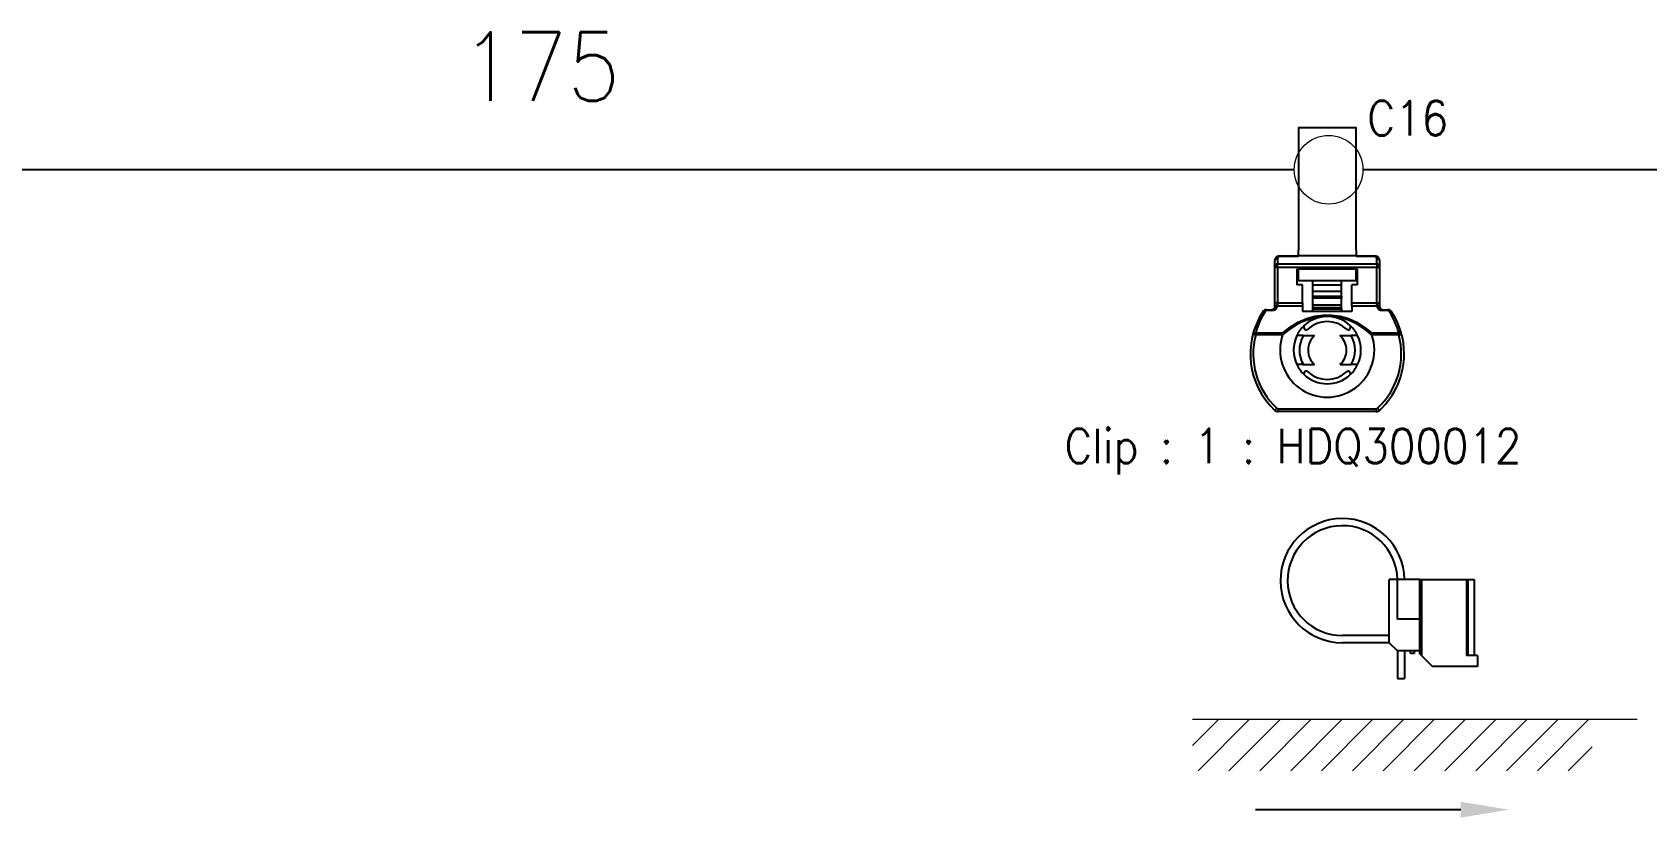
# Model space of a CAD drawing. Header units: inches. Extents: x 47316 to 59086, y 3141 to 11743.
# Drawn here: x 52325.5 to 52443.1, y 6226.9 to 6284 of the extents above; entities that cross this region are included whole.
import ezdxf

# ---------------------------------------------------------------- set-up
doc = ezdxf.new("R2010")
doc.units = ezdxf.units.IN
doc.header["$MEASUREMENT"] = 0
doc.layers.add('_0', color=7, linetype='Continuous', lineweight=0)
doc.styles.get("Standard").update_dxf_attribs({"font": ''})
doc.styles.get('Standard').set_extended_font_data('SimSun')
doc.linetypes.add('_VH_OTCON', pattern='A,0.0001,[7,VeSys.shx,S=0.1,R=0,X=0,Y=0],-0.4,[7,VeSys.shx,S=0.1,R=0,X=0,Y=0],-0.4,["X",Standard,S=1,R=0,X=-0.5,Y=-0.5],-0.0001,[7,VeSys.shx,S=0.1,R=0,X=0,Y=0],-0.4', length=1.2002)

msp = doc.modelspace()

# ---------------------------------------------------------------- linework, layer by layer
at = {"color": 0, "linetype": '_VH_OTCON', "ltscale": 5}
for p, q in [((52417.43, 6274.03), (52306.43, 6274.03)), ((52533.43, 6274.03), (52422.43, 6274.03))]:
    msp.add_line(p, q, dxfattribs=at)
at = {"color": 0, "lineweight": -3}
for p, q in [((52416.22, 6267.56), (52416.22, 6267.17)), ((52416.36, 6267.7), (52416.36, 6267.76)), ((52416.36, 6267.76), (52417.73, 6267.76)), ((52417.73, 6267.7), (52416.36, 6267.7)), ((52417.73, 6267.76), (52417.73, 6268.18)), ((52421.93, 6267.76), (52417.73, 6267.76)), ((52417.73, 6267.76), (52417.73, 6267.7)), ((52421.93, 6268.18), (52421.93, 6267.76)), ((52421.93, 6267.76), (52423.29, 6267.76)), ((52421.93, 6267.7), (52421.93, 6267.76)), ((52423.29, 6267.7), (52421.93, 6267.7)), ((52423.29, 6267.7), (52423.29, 6267.76)), ((52423.43, 6267.17), (52423.43, 6267.56)), ((52416.01, 6267.02), (52416.01, 6267.41)), ((52416.01, 6266.92), (52416.01, 6267.02)), ((52416.01, 6264.34), (52416.01, 6266.92)), ((52416.22, 6266.92), (52416.01, 6266.92)), ((52416.22, 6266.92), (52416.22, 6267.17)), ((52416.22, 6267.17), (52423.43, 6267.17)), ((52423.43, 6266.92), (52416.22, 6266.92)), ((52416.22, 6266.92), (52416.22, 6264.34)), ((52417.62, 6266.78), (52417.62, 6265.66)), ((52417.73, 6266.78), (52417.62, 6266.78)), ((52421.93, 6266.78), (52417.73, 6266.78)), ((52417.73, 6265.94), (52417.73, 6266.78)), ((52421.93, 6265.94), (52421.93, 6266.78)), ((52422.03, 6266.78), (52421.93, 6266.78)), ((52422.03, 6265.66), (52422.03, 6266.78)), ((52423.43, 6267.17), (52423.43, 6266.92)), ((52423.43, 6264.34), (52423.43, 6266.92)), ((52423.64, 6266.92), (52423.43, 6266.92)), ((52423.64, 6267.41), (52423.64, 6267.02)), ((52423.64, 6267.02), (52423.64, 6266.92)), ((52423.64, 6266.92), (52423.64, 6264.34)), ((52418.04, 6265.66), (52417.62, 6265.66)), ((52421.93, 6265.94), (52417.73, 6265.94)), ((52418.04, 6264.34), (52418.04, 6265.66)), ((52418.78, 6265.63), (52418.78, 6265.94)), ((52418.78, 6265.17), (52418.78, 6265.63)), ((52420.88, 6265.63), (52418.78, 6265.63)), ((52418.78, 6264.82), (52418.78, 6265.17)), ((52420.88, 6265.17), (52418.78, 6265.17)), ((52420.88, 6265.63), (52420.88, 6265.94)), ((52420.88, 6265.17), (52420.88, 6265.63)), ((52420.88, 6264.82), (52420.88, 6265.17)), ((52421.61, 6264.34), (52421.61, 6265.66)), ((52422.03, 6265.66), (52421.61, 6265.66)), ((52416.01, 6264.05), (52416.01, 6264.34)), ((52416.22, 6264.34), (52416.01, 6264.34)), ((52418.04, 6264.09), (52416.21, 6264.09)), ((52416.22, 6264.34), (52418.04, 6264.34)), ((52416.22, 6264.34), (52416.22, 6264.16)), ((52418.04, 6264.34), (52418.04, 6264.09)), ((52418.04, 6264.09), (52418.04, 6263.7)), ((52418.78, 6264.67), (52418.78, 6264.82)), ((52418.78, 6264.82), (52420.88, 6264.82)), ((52418.78, 6264.17), (52418.78, 6264.67)), ((52420.88, 6264.67), (52418.78, 6264.67)), ((52418.78, 6263.98), (52418.78, 6264.17)), ((52420.88, 6264.17), (52418.78, 6264.17)), ((52418.78, 6263.91), (52418.78, 6263.98)), ((52420.88, 6263.98), (52418.78, 6263.98)), ((52418.78, 6263.7), (52418.78, 6263.91)), ((52418.78, 6263.91), (52420.88, 6263.91)), ((52420.88, 6264.82), (52420.88, 6264.67)), ((52420.88, 6264.17), (52420.88, 6264.67)), ((52420.88, 6263.98), (52420.88, 6264.17)), ((52420.88, 6263.91), (52420.88, 6263.98)), ((52420.88, 6263.91), (52420.88, 6263.7)), ((52421.61, 6264.34), (52423.43, 6264.34)), ((52421.61, 6264.09), (52421.61, 6264.34)), ((52423.45, 6264.09), (52421.61, 6264.09)), ((52421.61, 6264.09), (52421.61, 6263.7)), ((52423.43, 6264.16), (52423.43, 6264.34)), ((52423.43, 6264.34), (52423.64, 6264.34)), ((52423.64, 6264.34), (52423.64, 6264.05)), ((52415.43, 6263.78), (52415.43, 6263.84)), ((52415.43, 6263.84), (52415.8, 6263.84)), ((52415.8, 6263.78), (52415.43, 6263.78)), ((52415.8, 6263.78), (52415.8, 6263.84)), ((52421.61, 6263.7), (52418.04, 6263.7)), ((52423.85, 6263.84), (52424.23, 6263.84)), ((52423.85, 6263.78), (52423.85, 6263.84)), ((52424.23, 6263.78), (52423.85, 6263.78)), ((52424.23, 6263.78), (52424.23, 6263.84)), ((52414.42, 6262.06), (52414.62, 6262.01)), ((52414.62, 6262.16), (52414.62, 6262.01)), ((52414.62, 6262.16), (52416.6, 6262.16)), ((52416.58, 6262.01), (52414.62, 6262.01)), ((52418.09, 6261.95), (52417.62, 6261.95)), ((52418.09, 6261.95), (52418.9, 6261.95)), ((52418.15, 6262.5), (52418.15, 6262.69)), ((52420.76, 6261.95), (52421.57, 6261.95)), ((52421.51, 6262.69), (52421.51, 6262.5)), ((52422.04, 6261.95), (52421.57, 6261.95)), ((52423.06, 6262.16), (52425.04, 6262.16)), ((52425.04, 6262.01), (52423.08, 6262.01)), ((52425.04, 6262.01), (52425.04, 6262.16)), ((52425.04, 6262.01), (52425.24, 6262.06)), ((52418.09, 6259.85), (52417.62, 6259.85)), ((52418.09, 6259.85), (52418.9, 6259.85)), ((52418.15, 6259.12), (52418.15, 6259.24)), ((52420.76, 6259.85), (52421.57, 6259.85)), ((52421.51, 6259.24), (52421.51, 6259.12)), ((52422.04, 6259.85), (52421.57, 6259.85)), ((52416.16, 6256.67), (52416.02, 6256.52)), ((52416.26, 6256.63), (52416.26, 6256.42)), ((52416.26, 6256.63), (52423.4, 6256.63)), ((52423.4, 6256.42), (52416.26, 6256.42)), ((52423.4, 6256.63), (52423.4, 6256.42)), ((52423.49, 6256.67), (52423.64, 6256.52))]:
    msp.add_line(p, q, dxfattribs=at)
msp.add_line((52429.55, 6227.45), (52414.6, 6227.45))
for points in [[(52421.93, 6268.18), (52421.93, 6270.98), (52421.93, 6277.07), (52417.73, 6277.07), (52417.73, 6270.98), (52417.73, 6268.18)], [(52416.22, 6267.56), (52416.14, 6267.55), (52416.08, 6267.52), (52416.05, 6267.5), (52416.03, 6267.47), (52416.02, 6267.44), (52416.01, 6267.41)], [(52423.64, 6267.41), (52423.64, 6267.44), (52423.63, 6267.47), (52423.61, 6267.5), (52423.55, 6267.54), (52423.43, 6267.56)], [(52416.22, 6267.17), (52416.14, 6267.16), (52416.08, 6267.12), (52416.05, 6267.1), (52416.03, 6267.07), (52416.01, 6267.02)], [(52423.64, 6267.02), (52423.64, 6267.05), (52423.63, 6267.07), (52423.61, 6267.1), (52423.55, 6267.14), (52423.43, 6267.17)], [(52416.22, 6264.16), (52416.14, 6264.15), (52416.08, 6264.13), (52416.05, 6264.11), (52416.03, 6264.09), (52416.01, 6264.05)], [(52416.21, 6264.09), (52416.14, 6264.09), (52416.08, 6264.08), (52416.01, 6264)], [(52423.64, 6264.05), (52423.64, 6264.07), (52423.63, 6264.09), (52423.61, 6264.11), (52423.55, 6264.14), (52423.43, 6264.16)], [(52423.65, 6264), (52423.64, 6264.02), (52423.63, 6264.04), (52423.61, 6264.06), (52423.55, 6264.09), (52423.45, 6264.09)], [(52415.32, 6263.72), (52415.26, 6263.73), (52415.21, 6263.73), (52415.17, 6263.71), (52415.14, 6263.69)], [(52419.83, 6263.36), (52419.22, 6263.32), (52418.6, 6263.18), (52417.95, 6262.94), (52417.62, 6262.77), (52417.27, 6262.55), (52416.93, 6262.31), (52416.58, 6262.01)], [(52416.6, 6262.16), (52417.13, 6262.58), (52417.71, 6262.94), (52418.34, 6263.21), (52418.93, 6263.37), (52419.53, 6263.45), (52420.15, 6263.45), (52420.77, 6263.36), (52421.37, 6263.19), (52421.95, 6262.94), (52422.53, 6262.58), (52423.06, 6262.16)], [(52423.07, 6262.01), (52422.49, 6262.48), (52421.93, 6262.83), (52421.38, 6263.07), (52420.86, 6263.24), (52420.34, 6263.33), (52419.83, 6263.36)], [(52424.52, 6263.69), (52424.51, 6263.7), (52424.49, 6263.71), (52424.45, 6263.73), (52424.34, 6263.72)], [(52414.62, 6262.16), (52414.55, 6262.16), (52414.49, 6262.14), (52414.46, 6262.12), (52414.44, 6262.11), (52414.42, 6262.06)], [(52416.6, 6262.16), (52416.56, 6262.11), (52416.57, 6262.04), (52416.58, 6262.01)], [(52423.08, 6262.01), (52423.1, 6262.07), (52423.08, 6262.13), (52423.06, 6262.16)], [(52425.24, 6262.06), (52425.23, 6262.08), (52425.22, 6262.11), (52425.2, 6262.12), (52425.14, 6262.15), (52425.04, 6262.16)]]:
    msp.add_lwpolyline(points, dxfattribs=at)
at = {"color": 0, "linetype": 'Continuous', "lineweight": 15}
msp.add_circle((52419.93, 6274.03), 2.5, dxfattribs=at)
at = {"color": 0, "lineweight": -3}
for centre, radius, start, end in [((52416.37, 6267.41), 0.36, 157.9543, 179.5884), ((52416.36, 6267.41), 0.35, 90, 157.754), ((52416.36, 6267.56), 0.14, 89.9934, 179.9972), ((52423.29, 6267.41), 0.35, 22.2457, 90), ((52423.29, 6267.56), 0.14, 0.0034, 90.0054), ((52423.28, 6267.41), 0.36, 0.4133, 22.0436), ((52415.8, 6264.2), 0.42, 270.0009, 344.7098), ((52415.8, 6264.06), 0.212, 270.4328, 344.2766), ((52415.8, 6264.05), 0.21, 344.7101, 0), ((52416.05, 6264.16), 0.173, 336.0578, 359.6093), ((52423.61, 6264.16), 0.173, 180.3791, 203.9378), ((52423.85, 6264.2), 0.42, 195.2903, 269.999), ((52423.85, 6264.05), 0.21, 180, 195.2899), ((52423.86, 6264.06), 0.212, 195.7234, 269.5672), ((52419.83, 6260.62), 5.6, 146.8614, 227.1666), ((52419.84, 6260.77), 5.4, 146.8793, 165.1116), ((52415.43, 6263.49), 0.35, 90, 146.8614), ((52415.43, 6263.64), 0.14, 90.0151, 146.8341), ((52419.83, 6260.9), 2.45, 46.7082, 133.2918), ((52419.83, 6260.87), 2.1, 46.5675, 133.4325), ((52424.23, 6263.49), 0.35, 33.1386, 90), ((52424.23, 6263.64), 0.14, 33.1399, 90.0013), ((52419.82, 6260.77), 5.4, 14.8884, 33.1207), ((52419.83, 6260.62), 5.6, 0, 33.1386), ((52419.83, 6260.62), 5.39, 165.1295, 227.1666), ((52419.83, 6260.9), 3.43, 161.1343, 18.8657), ((52419.83, 6260.9), 2.45, 154.6231, 205.3769), ((52419.83, 6260.9), 2.45, 133.2918, 154.6231), ((52419.83, 6260.9), 2.03, 148.8526, 211.1474), ((52418.29, 6262.5), 0.14, 180, 313.4325), ((52419.83, 6260.9), 1.4, 131.4096, 228.5904), ((52419.83, 6260.9), 1.4, 311.4096, 48.5904), ((52421.37, 6262.5), 0.14, 226.5675, 0), ((52419.83, 6260.9), 2.45, 25.3769, 46.7082), ((52419.83, 6260.9), 2.03, 328.8526, 31.1474), ((52419.83, 6260.9), 2.45, 334.6231, 25.3769), ((52419.83, 6260.62), 5.39, 312.8334, 14.8705), ((52419.83, 6260.62), 5.6, 312.8334, 0), ((52419.83, 6260.9), 2.45, 205.3769, 226.7082), ((52418.29, 6259.24), 0.14, 46.5675, 180), ((52419.83, 6260.87), 2.1, 226.5675, 313.4325), ((52421.37, 6259.24), 0.14, 0, 133.4325), ((52419.83, 6260.9), 2.45, 313.2918, 334.6231), ((52419.83, 6260.9), 2.45, 226.7082, 313.2918), ((52416.26, 6256.77), 0.35, 227.1666, 270), ((52416.26, 6256.77), 0.14, 227.1666, 270), ((52423.4, 6256.77), 0.14, 270, 312.8334), ((52423.4, 6256.77), 0.35, 270, 312.8334)]:
    msp.add_arc(centre, radius, start, end, dxfattribs=at)
msp.add_solid([(52429.55, 6228.03), (52433.05, 6227.45), (52429.55, 6226.87)])
at = {"layer": '_0', "color": 0, "linetype": 'ByBlock', "lineweight": -3, "ltscale": 0.2875}
msp.add_line((52424.34, 6239.6, 0), (52424.34, 6244.2, 0), dxfattribs=at)
msp.add_line((52424.34, 6239.6, 0), (52424.34, 6244.2, 0), dxfattribs=at)
at = {"layer": '_0', "color": 0, "linetype": 'ByBlock', "lineweight": -3, "ltscale": 0.0375}
msp.add_line((52424.94, 6244.2, 0), (52424.34, 6244.2, 0), dxfattribs=at)
msp.add_line((52424.94, 6244.2, 0), (52424.34, 6244.2, 0), dxfattribs=at)
at = {"layer": '_0', "color": 0, "linetype": 'ByBlock', "lineweight": -3, "ltscale": 0.18}
msp.add_line((52424.94, 6241.32, 0), (52424.94, 6244.2, 0), dxfattribs=at)
msp.add_line((52424.94, 6241.32, 0), (52424.94, 6244.2, 0), dxfattribs=at)
at = {"layer": '_0', "color": 0, "linetype": 'ByBlock', "lineweight": -3, "ltscale": 0.102907}
for p, q in [((52426.58, 6244.2, 0), (52424.94, 6244.2, 0)), ((52426.58, 6244.2, 0), (52424.94, 6244.2, 0)), ((52426.58, 6241.32, 0), (52424.94, 6241.32, 0)), ((52426.58, 6241.32, 0), (52424.94, 6241.32, 0)), ((52426.58, 6239, 0), (52424.94, 6239, 0)), ((52426.58, 6239, 0), (52424.94, 6239, 0))]:
    msp.add_line(p, q, dxfattribs=at)
at = {"layer": '_0', "color": 0, "linetype": 'ByBlock', "lineweight": -3, "ltscale": 0.007093}
for p, q in [((52426.58, 6244.2, 0), (52426.7, 6244.2, 0)), ((52426.58, 6244.2, 0), (52426.7, 6244.2, 0)), ((52429.98, 6244.2, 0), (52430.09, 6244.2, 0)), ((52429.98, 6244.2, 0), (52430.09, 6244.2, 0))]:
    msp.add_line(p, q, dxfattribs=at)
at = {"layer": '_0', "color": 0, "linetype": 'ByBlock', "lineweight": -3, "ltscale": 0.325}
msp.add_line((52426.58, 6239, 0), (52426.58, 6244.2, 0), dxfattribs=at)
msp.add_line((52426.58, 6239, 0), (52426.58, 6244.2, 0), dxfattribs=at)
at = {"layer": '_0', "color": 0, "linetype": 'ByBlock', "lineweight": -3, "ltscale": 0.345}
for p, q in [((52426.7, 6244.2, 0), (52426.7, 6238.68, 0)), ((52426.7, 6244.2, 0), (52426.7, 6238.68, 0)), ((52429.98, 6244.2, 0), (52429.98, 6238.68, 0)), ((52429.98, 6244.2, 0), (52429.98, 6238.68, 0)), ((52430.09, 6238.68, 0), (52430.09, 6244.2, 0)), ((52430.09, 6238.68, 0), (52430.09, 6244.2, 0)), ((52430.54, 6244.2, 0), (52430.54, 6238.68, 0)), ((52430.54, 6244.2, 0), (52430.54, 6238.68, 0))]:
    msp.add_line(p, q, dxfattribs=at)
at = {"layer": '_0', "color": 0, "linetype": 'ByBlock', "lineweight": -3, "ltscale": 0.205}
for p, q in [((52426.7, 6244.2, 0), (52429.98, 6244.2, 0)), ((52426.7, 6244.2, 0), (52429.98, 6244.2, 0)), ((52430.78, 6237.88, 0), (52427.5, 6237.88, 0)), ((52430.78, 6237.88, 0), (52427.5, 6237.88, 0))]:
    msp.add_line(p, q, dxfattribs=at)
at = {"layer": '_0', "color": 0, "linetype": 'ByBlock', "lineweight": -3, "ltscale": 0.027907}
msp.add_line((52430.09, 6244.2, 0), (52430.54, 6244.2, 0), dxfattribs=at)
msp.add_line((52430.09, 6244.2, 0), (52430.54, 6244.2, 0), dxfattribs=at)
at = {"layer": '_0', "color": 0, "linetype": 'ByBlock', "lineweight": -3, "ltscale": 0.2125}
for p, q in [((52424.34, 6240.12, 0), (52420.94, 6240.12, 0)), ((52424.34, 6240.12, 0), (52420.94, 6240.12, 0)), ((52424.34, 6239.6, 0), (52420.94, 6239.6, 0)), ((52424.34, 6239.6, 0), (52420.94, 6239.6, 0))]:
    msp.add_line(p, q, dxfattribs=at)
at = {"layer": '_0', "color": 0, "linetype": 'ByBlock', "lineweight": -3, "ltscale": 0.053033}
msp.add_line((52424.34, 6239.6, 0), (52424.94, 6239, 0), dxfattribs=at)
msp.add_line((52424.34, 6239.6, 0), (52424.94, 6239, 0), dxfattribs=at)
at = {"layer": '_0', "color": 0, "linetype": 'ByBlock', "lineweight": -3, "ltscale": 0.125}
for p, q in [((52424.94, 6239, 0), (52424.94, 6237, 0)), ((52424.94, 6239, 0), (52424.94, 6237, 0)), ((52425.46, 6239, 0), (52425.46, 6237, 0)), ((52425.46, 6239, 0), (52425.46, 6237, 0))]:
    msp.add_line(p, q, dxfattribs=at)
at = {"layer": '_0', "color": 0, "linetype": 'ByBlock', "lineweight": -3, "ltscale": 0.010773}
for p, q in [((52425.9, 6238.83, 0), (52425.9, 6239, 0)), ((52425.9, 6238.83, 0), (52425.9, 6239, 0)), ((52426.15, 6239, 0), (52426.15, 6238.83, 0)), ((52426.15, 6239, 0), (52426.15, 6238.83, 0))]:
    msp.add_line(p, q, dxfattribs=at)
at = {"layer": '_0', "color": 0, "linetype": 'ByBlock', "lineweight": -3, "ltscale": 0.016051}
msp.add_line((52426.15, 6238.83, 0), (52425.9, 6238.83, 0), dxfattribs=at)
msp.add_line((52426.15, 6238.83, 0), (52425.9, 6238.83, 0), dxfattribs=at)
at = {"layer": '_0', "color": 0, "linetype": 'ByBlock', "lineweight": -3, "ltscale": 0.012906}
msp.add_line((52426.58, 6238.79, 0), (52426.58, 6239, 0), dxfattribs=at)
msp.add_line((52426.58, 6238.79, 0), (52426.58, 6239, 0), dxfattribs=at)
at = {"layer": '_0', "color": 0, "linetype": 'ByBlock', "lineweight": -3, "ltscale": 0.010032}
msp.add_line((52426.7, 6238.68, 0), (52426.58, 6238.79, 0), dxfattribs=at)
msp.add_line((52426.7, 6238.68, 0), (52426.58, 6238.79, 0), dxfattribs=at)
at = {"layer": '_0', "color": 0, "linetype": 'ByBlock', "lineweight": -3, "ltscale": 0.070711}
msp.add_line((52426.7, 6238.68, 0), (52427.5, 6237.88, 0), dxfattribs=at)
msp.add_line((52426.7, 6238.68, 0), (52427.5, 6237.88, 0), dxfattribs=at)
at = {"layer": '_0', "color": 0, "linetype": 'ByBlock', "lineweight": -3, "ltscale": 0.05}
for q in [(52429.98, 6238.68, 0), (52429.98, 6238.68, 0), (52430.78, 6237.88, 0), (52430.78, 6237.88, 0)]:
    msp.add_line((52430.78, 6238.68, 0), q, dxfattribs=at)
at = {"layer": '_0', "color": 0, "linetype": 'ByBlock', "lineweight": -3, "ltscale": 0.0325}
msp.add_line((52424.94, 6237, 0), (52425.46, 6237, 0), dxfattribs=at)
msp.add_line((52424.94, 6237, 0), (52425.46, 6237, 0), dxfattribs=at)
at = {"layer": '_0', "color": 7}
for p, q in [((52410.03, 6232.12), (52411.94, 6234.03)), ((52410.03, 6234.03), (52442.39, 6234.03, 0)), ((52410.43, 6230.27), (52414.18, 6234.03)), ((52412.67, 6230.27), (52416.43, 6234.03)), ((52414.92, 6230.27), (52418.67, 6234.03)), ((52417.17, 6230.27), (52420.92, 6234.03)), ((52419.41, 6230.27), (52423.16, 6234.03)), ((52421.66, 6230.27), (52425.41, 6234.03)), ((52423.9, 6230.27), (52427.65, 6234.03)), ((52426.15, 6230.27), (52429.9, 6234.03)), ((52428.39, 6230.27), (52432.14, 6234.03)), ((52430.64, 6230.27), (52434.39, 6234.03)), ((52432.88, 6230.27), (52436.64, 6234.03)), ((52435.13, 6230.27), (52438.88, 6234.03)), ((52437.37, 6230.27), (52439.12, 6232.02))]:
    msp.add_line(p, q, dxfattribs=at)
at = {"layer": '_0', "color": 0, "linetype": 'ByBlock', "lineweight": -3}
for radius, start in [(4.52, 1.0141), (4.52, 1.0141), (4, 1.146), (4, 1.146)]:
    msp.add_arc((52420.94, 6244.12, 0), radius, start, 270, dxfattribs=at)

# ---------------------------------------------------------------- texts
at = {"color": 7, "linetype": '_VH_OTCON', "lineweight": 18, "ltscale": 5, "insert": (52356.79, 6284.03), "char_height": 5, "width": 12.8571, "attachment_point": 1}
msp.add_mtext('\\Fromans.shx;\\W0.9000000000;\\T1.0000000000;\\o\\l175', dxfattribs=at)
at = {"color": 21, "linetype": 'Continuous', "lineweight": 15, "insert": (52422.75, 6279.03), "char_height": 2.5, "width": 6.5357, "attachment_point": 1}
msp.add_mtext('\\Fromans.shx;\\W0.9000000000;\\T1.0000000000;\\o\\lC16', dxfattribs=at)
at = {"color": 42, "linetype": 'Continuous', "lineweight": 15, "insert": (52400.7, 6255.17), "char_height": 2.5, "width": 39.1071, "attachment_point": 1}
msp.add_mtext('\\Fromans.shx;\\W0.9000000000;\\T1.0000000000;\\o\\lClip : 1 : HDQ300012', dxfattribs=at)

doc.saveas('drawing.dxf')
